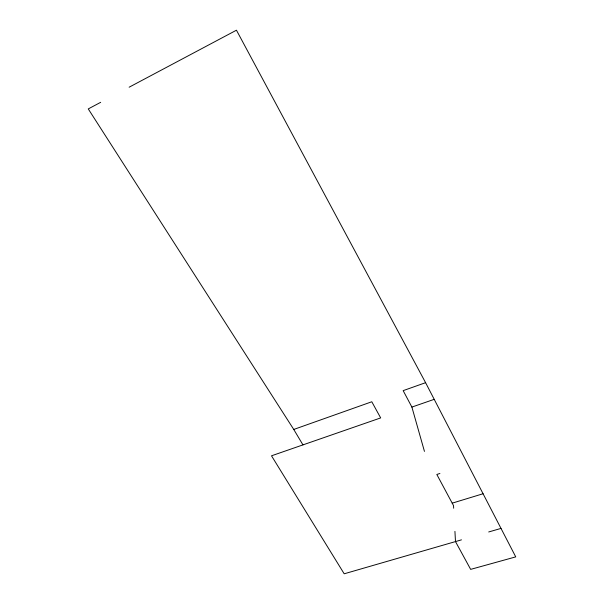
<?xml version="1.0" encoding="UTF-8"?>
<svg xmlns="http://www.w3.org/2000/svg" width="604" height="604" viewBox="0 0 604 604"><rect width="100%" height="100%" fill="white"/><g stroke="black" fill="none" stroke-linecap="round" stroke-linejoin="round"><path stroke-width="0.91" d="M100.679 102.318L88.26 108.916L293.755 429.452L302.959 444.884M129.143 87.203L236.451 30.2L425.594 382.679L515.74 556.88L470.659 569.376L455.491 541.577L454.933 531.392M293.755 429.452L371.8 401.766L380.671 417.915L271.506 455.801L344.189 573.8L461.471 539.848M425.594 382.679L403.162 390.637L411.89 407.081L424.453 451.399M411.89 407.081L434.208 399.335M439.901 473.483L436.82 474.465L453.521 505.608L453.664 508.221M452.207 503.155L483.072 493.747M488.711 531.965L501.003 528.402"/></g></svg>
